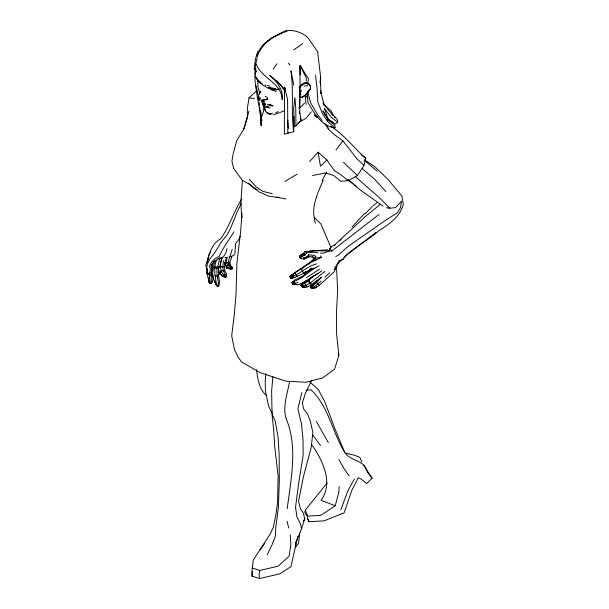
<?xml version="1.0" encoding="UTF-8"?>
<svg xmlns="http://www.w3.org/2000/svg" width="609" height="609" viewBox="0 0 609 609"><rect width="100%" height="100%" fill="white"/><g stroke="black" fill="none" stroke-linecap="round" stroke-linejoin="round"><path stroke-width="0.91" d="M285.674 88.701L284.517 87.224L284.342 134.132L288.704 132.983M214.992 260.416L213.706 265.433L212.655 266.909L213.295 268.775L212.511 274.172C213.279 276.844 213.462 280.772 211.353 282.865L210.341 283.391L209.58 282.972L209.945 282.447L209.245 273.083M300.123 69.456L300.153 65.673L301.706 68.01M307.888 83.951L308.398 78.652L300.153 65.673L299.788 112.163L301.143 120.186L295.982 125.941L294.132 126.771L293.698 108.425L294.908 97.661L295.753 108.303L295.982 125.941M216.522 260.058C213.066 268.379 215.358 277.194 216.743 285.476L217.58 286.078L218.532 285.842L219.72 282.294L218.524 276.006L218.387 268.158L219.529 266.894L222.11 258.117L217.923 258.505M207.387 273.555L207.905 274.027L206.885 273.411L206.908 272.246L207.09 273.669L208.126 274.111L209.359 273.745L211.643 271.751L212.381 266.019L211.567 264.991L214.048 261.276M319.124 265.828C310.445 269.757 303.96 277.453 295.076 281.061L292.335 282.089L292.427 283.786L292.335 282.424L292.701 283.482M301.029 94.791L300.161 93.481L300.184 91.989M299.94 74.785L300.153 65.673L306.083 77.48L306.426 81.096M263.712 105.707L263.575 111.196L261.078 118.671L261.817 120.803L260.538 110.145L261.116 125.774C260.842 103.02 250.253 80.243 257.28 57.756M320.448 84.537L320.631 77.305L317.632 51.651L307.301 36.951C299.4 30.914 287.859 27.367 279.333 34.188M206.908 272.246L206.839 273.114L208.126 274.111L207.57 273.951L206.52 268.006L206.877 268.386M232.067 268.15C233.057 268.013 232.098 269.406 232.646 268.44L232.501 267.48L230.895 267.488L230.887 268.835L230.895 267.488L227.545 265.128L226.243 267.793L230.674 269.079M224.759 270.822L226.426 273.487L226.731 276.151L225.543 276.889L219.674 273.959L218.296 266.909M226.419 276.555L225.201 277.156L223.998 276.798L223.983 274.994L220.724 271.317L222.072 270.754M254.204 69.7L255.384 59.103L257.942 51.415M284.517 87.224L287.593 99.556L287.851 132.975L293.698 131.742L293.957 116.25M292.746 274.149C292.815 275.276 289.442 277.773 290.143 276.204L315.873 258.147L321.59 257.318L320.418 255.917M218.281 284.487L218.41 282.195L217.086 275.71L216.827 268.074L214.657 268.006M299.849 99.237L299.316 108.402M299.948 97.356L299.727 87.247M339.16 486.621L338.84 492.316L335.247 505.759L320.776 515.351L307.659 516.089L305.292 510.19L327.231 482.884M211.521 271.561L211.049 282.766L211.97 282.317M295.799 541.85L295.449 547.24L298.577 543.22L299.719 532.974M257.919 81.423L257.896 86.219L259.662 93.306M206.573 270.678L206.725 268.645M375.974 232.417L345.47 255.879L343.019 259.343L340.088 261.307L337.576 264.291L334.204 271.888L319.306 285.24L315.789 287.836L313.528 288.224L310.894 287.95L310.369 286.672L310.788 286.184C315.531 284.982 318.157 280.125 321.643 277.118L311.762 284.38C302.224 280.3 318.69 274.476 321.704 270.602M207.326 273.822L207.395 272.901M297.793 536.468L290.919 566.636L279.721 573.884L259.411 578.55L252.065 576.167L251.898 571.173L253.291 560.021L270.114 534.169L273.266 527.516L275.968 514.521L277.605 502.174L278.115 475.72L274.758 447.044L273.647 429.223L271.812 412.719L268.599 406.211L265.395 390.704L265.219 381.356L265.813 373.972M252.065 576.167L252.431 571.554M260.241 98.597L260.34 97.455M272.87 376.826L271.644 390.78L271.941 409.157L272.467 414.759L275.215 421.131L278.054 436.881L279.135 454.466L279.318 481.453L278.359 507.739L275.77 527.409L275.337 536.316L272.094 544.636L267.26 554.563M242.374 180.645L240.882 202.333L241.689 217.52L240.616 231.61L236.924 262.905L236.056 293.637L234.32 314.548L231.686 335.765L234.48 349.657L238.233 357.399L241.644 361.997L260.119 372.624L285.705 381.127L305.992 382.269L322.671 377.884L334.554 369.229L338.848 355.374L336.587 333.473L336.571 310.011L337.66 290.257L336.739 271.507L335.803 267.024M218.981 266.719L220.367 266.354L220.968 260.325L222.11 258.117M206.885 273.411L207.463 272.459M207.905 260.606L208.742 255.042L210.645 251.997M211.643 271.751L212.381 266.019L211.414 264.991M240.136 236.361L238.431 240.159L235.698 243.227L234.8 254.242L233.232 255.75L232.136 255.818L229.768 262.837L226.289 262.639L227.195 257.082L225.353 260.279L224.607 266.308L222.772 266.803L220.367 266.354M231.344 268.866L226.243 267.793M232.646 268.44L231.093 268.592M222.772 266.803L223.518 260.553M258.254 97.448L258.391 96.329M319.976 82.679L320.631 77.305M317.015 281.191L316.893 282.112L317.167 280.239L317.015 281.191L314.716 282.614L312.942 285.393L315.789 287.836L316.596 286.397M211.643 282.713L211.156 282.774L211.643 282.713L211.818 281.335M224.835 262.578L226.693 262.829L227.355 265.166L226.289 267.145L224.721 263.415L224.835 262.578L226.289 262.639M316.528 281.221L316.337 282.606L319.306 285.24M256.534 91L249.005 97.821L247.323 108.981L247.536 117.111L243.821 129.009L236.726 140.656L233.209 153.567L231.915 161.233L233.628 168.343L242.245 180.226L251.311 185.41L259.122 191.888L268.432 196.075L278.96 197.636M309.189 279.386L306.654 281.434L303.092 282.766L301.151 284.738L301.516 286.436L301.074 285.545L301.706 284.167L304.294 283.619L308.656 281M287.204 508.713C290.988 479.085 298.09 446.755 285.956 418.208C282.523 405.876 287.585 393.406 289.595 381.295M228.284 263.103L228.915 259.442L230.057 256.99L231.443 256.206M314.8 258.528L315.85 256.625L314.594 255.453L308.55 254.813L308.131 255.856L308.58 256.998L304.203 259.16L301.386 258.528L299.362 257.219L300.816 255.072L302.894 254.037L303.708 254.174L304.165 255.087L300.465 257.226L303.899 255.004L304.987 255.209L306.517 252.933L307.933 252.522L314.754 252.293L317.928 252.826M311.679 284.51L307.682 286.763L305.672 287.242L302.528 287.204L301.615 286.58L301.189 285.081L301.744 286.222M307.659 516.089L307.21 518.335L309.067 521.677L324.041 520.862L344.123 512.839L351.827 490.374L358.29 477.776L361.244 479.116L366.702 483.561L372.084 478.21L363.832 465.527M311.656 285.941L311.534 286.542L313.528 288.224L311.625 288.217L314.137 288.049M305.292 510.19L304.827 512.413L306.639 515.678M255.27 74.519L255.986 71.154L255.909 71.885L255.841 68.642M312.584 175.483L325.762 172.941L333.861 175.537L340.804 181.322L348.12 180.69L357.445 175.552L363.984 165.442L365.567 158.089C353.631 147.728 344.115 134.482 330.451 126.17M259.137 96.907L259.213 99.473L260.081 100.135M311.511 287.905L312.455 287.517L311.663 286.603L310.377 287.159L310.369 286.672L314.716 282.614M299.712 256.176L299.438 256.945L300.092 257.318L300.58 256.891L299.712 256.176L299.438 256.945L300.503 257.584L299.628 257.112L299.506 256.313L302.84 253.603L304.188 253.679L304.987 255.209L303.754 253.801L302.84 253.603L304.165 255.087L300.465 257.226L300.793 257.744L300.64 257.242M290.211 534.801L290.881 544.18L289.138 556.108L278.237 566.126L259.876 570.473L259.16 573.518L259.411 578.55M311.724 286.519L311.032 285.986L310.377 287.159L310.369 286.672M227.226 265.752L226.731 267.8L227.545 265.128M206.969 272.649L207.509 274.02L207.075 272.429L207.243 270.48L207.814 270.274L206.527 267.831L207.463 264.055L209.656 259.404L215.289 251.928L221.318 241.94L227.104 234.777L230.24 229.136L236.985 212.335L241.339 203.277M226.982 248.639L226.023 252.529L223.381 256.937L219.636 258.193M219.666 258.627L217.718 267.184L215.137 266.879L212.069 267.709M301.82 392.577L297.87 408.921L301.485 423.971L303.061 440.01L303.115 455.608L298.684 483.089L295.532 507.19L296.941 516.995L300.229 523.397L301.607 528.688L295.982 542.474M289.975 276.958L290.128 276.532M311.838 268.957L305.573 273.494L303.906 275.641L294.604 280.056L292.175 282.698C297.527 280.68 289.45 283.215 292.99 282.127L293.964 281.99L295.921 284.692L298.319 284.822L305.276 281.48L318.005 273.159M265.494 85.488L265.121 84.78M243.821 129.009L248.982 111.082M206.87 263.05C209.138 253.854 211.757 243.623 220.77 238.682C229.441 226.479 233.795 211.78 241.689 198.983M301.607 528.688L304.751 518.685L303.282 512.907L300.511 509.063L298.57 501.131L303.411 476.626L311.077 447.95L312.889 432.702L310.521 421.816L307.629 413.983L303.571 408.753L302.368 402.945L305.353 393.391L311.701 380.153M279.325 88.617L278.107 89.675L276.105 89.424L273.806 90.657L269.772 88.259L268.676 88.236L269.079 87.102L276.075 89.546L272.695 88.039M232.227 249.248L230.133 255.917L228.992 257.508M206.497 268.957L206.634 268.546M299.818 66.602L300.153 65.673M208.72 256.891L205.697 265.242L206.527 267.831M310.423 287.311L311.663 286.603L310.286 287.052M302.764 284.007L302.49 284.761L303.51 286.428L304.843 287.379L302.353 286.968M340.865 509.725L347.747 491.098L354.301 479.032M272.132 90.246L269.292 88.191L270.244 87.209M212.693 273.517L212.823 277.331L216.644 285.575L216.979 284.236M380.107 204.563L366.504 215.533L334.47 245.062L331.555 246.478L329.911 248.487L328.837 251.251L323.394 253.207L320.425 253.123M220.915 274.233L219.674 273.959L221.212 270.883L220.374 267.054L218.989 266.955M219.674 273.959L220.724 271.317M226.731 276.151L226.381 276.669L226.373 275.512M323.12 180.424C317.251 194.05 310.339 208.065 315.508 223.183M300.953 285.218L301.577 284.776C304.439 284.357 300.267 286.283 301.151 284.738M259.015 94.783L260.591 91.068L260.759 92.553M256.541 56.409C259.708 45.865 268.744 38.755 278.557 34.644M212.115 267.275L211.018 266.194L211.567 264.991M294.17 281.076L293.804 281.838L295.921 284.692L293.287 284.395L292.175 282.888L292.899 282.469M226.304 276.76L225.459 277.072L226.502 276.357L224.234 276.494L223.983 274.994L226.502 274.842M314.472 268.097L311.854 268.63L303.838 273.228L294.84 277.422L293.766 277.247L292.411 275.139L290.044 276.692L291.117 275.93M303.556 520.939L304.751 518.685M257.226 56.5C261.946 43.308 273.943 34.979 286.976 31.386L285.423 30.952M322.077 180.591L326.561 172.248M209.306 272.748L210.189 271.119L210.303 268.143L209.45 266.613C210.691 261.847 214.665 258.254 219.164 256.518C223.031 247.551 228.992 240.068 233.993 231.778M301.417 90.132L300.161 93.481M292.084 282.538L292.335 282.089M334.143 269.566L339.19 260.583L343.019 259.343M299.095 87.719C300.93 85.405 302.772 82.854 306.015 82.436L308.687 83.737L310.247 85.755L310.575 88.198L305.429 94.89M303.754 253.801L304.378 254.874L302.087 256.381L303.899 255.004L302.726 254.044L299.521 256.45L299.362 257.219M305.748 271.561L303.838 273.228L301.097 268.98L302.612 268.5L303.708 266.902M273.114 69.16L276.867 63.778M259.601 550.498L264.603 543.548M296.796 284.624L293.051 284.243L292.16 282.888L292.427 283.786M211.018 266.194L213.797 261.939L219.598 258.102M336.031 149.936L342.913 140.808L334.592 134.878L328.632 129.374L324.589 123.3M281.35 33.777L282.462 32.338M300.777 85.481L301.234 84.895M327.749 249.751L304.926 251.525L303.191 253.732L304.188 253.679M305.276 281.48L306.342 280.148M342.38 259.64C352.542 247.734 367.471 241.035 379.011 230.545C389.227 224.226 400.448 216.484 403.303 204.114L401.955 196.212L388.23 179.647L375.22 167.064L364.57 159.771M311.328 111.805L305.984 118.336L297.854 122.988M215.685 283.665L216.553 285.476C219.301 285.309 216.614 286.557 218.684 285.514L217.657 285.804L216.515 285.263M229.981 265.714L230.522 265.082L229.867 262.753L228.504 262.174L229.273 264.915L230.522 265.082M291.064 275.694L296.012 271.827L301.288 268.645L302.612 268.5M219.712 273.022L220.884 271.721M309.57 161.568L318.111 152.197L326.949 159.992L334.402 170.718L341.139 174.928L348.12 180.69M352.086 227.066L364.593 213.325M304.515 103.111L301.402 106.506L299.034 107.778M315.85 256.625L311.435 261.352L316.117 259.967L321.59 257.318M302.11 277.148L305.573 273.494M365.255 213.721L372.091 206.664M311.397 288.126L310.438 286.923M321.141 281.069L314.214 286.946M326.949 159.992L320.448 166.166L318.111 152.197M339.753 240.57L341.04 239.352M289.991 276.509L292.389 274.849L294.071 277.468L291.216 278.42L290.112 276.775M324.795 277.293L329.751 272.756M311.778 288.316L313.27 287.966L311.595 286.786M324.863 271.393L310.042 283.223L303.51 286.428M300.465 257.226L301.935 255.993M308.847 251.426L314.023 250.748L331.783 251.068L378.965 214.482M263.027 44.929L264.367 43.825M267.054 41.625L270.404 38.862L276.966 35.299M372.815 206.078L377.161 202.576M313.749 275.451L308.687 279.348L310.042 283.223L311.762 284.38M312.486 287.661L313.407 287.22M265.143 96.291L267.29 97.547L267.587 98.97L266.361 99.914L265.143 99.572L261.634 100.348L263.263 100.135M333.861 245.891L335.239 244.841M299.811 87.11L303.647 84.133L306.045 83.159L308.816 84.484L310.286 86.181L310.529 88.67L309.578 90.459L305.406 95.331L302.133 97.394L300.001 97.486L302.125 97.09L304.766 95.331M269.46 87.521L269.894 87.201M207.227 273.86L209.298 282.797L209.945 282.447M301.059 285.37L302.673 284.867L304.576 286.999L302.802 287.281M293.82 49.854L302.681 43.62M306.494 277.62L319.481 269.285M322.892 102.738L328.068 109.711L337.333 119.57L337.759 122.34L335.232 124.053L328.084 118.953L322.884 110.884L327.863 119.676L334.813 125.226L335.064 127.936C321.598 126.147 313.97 113.084 307.888 102.335L307.378 92.005M285.119 181.429L297.116 174.105M300.808 255.247L302.894 254.037L300.656 255.209M293.218 276.189C301.333 272.741 307.964 266.026 316.558 263.88M291.216 278.42L291.521 278.343C298.44 275.451 288.438 278.8 291.521 278.343L294.84 277.422M301.074 285.583L301.683 285.24M275.755 112.863L278.13 111.569M308.131 255.856L305.132 257.493L303.16 257.744M309.38 269.384L311.625 268.166M291.513 277.042L293.112 276.197M293.538 284.487L295.677 284.304L293.378 284.327M217.428 285.925L218.243 285.507L218.357 285.887M301.097 268.98L312.105 261.779L316.117 259.967M297.991 282.477L294.726 283.566M307.4 257.204L303.754 258.97L304.203 259.16M275.314 91.594L276.532 91.023M335.734 256.503L338.086 255.437L347.884 246.538L384.896 220.755L397.517 212.663L400.41 207.836L401.559 201.092L395.477 207.654L389.813 208.171L386.304 207.829M276.798 89.47L277.605 89.12M267.587 98.97L263.979 99.754M284.357 110.815L273.624 114.857M303.853 287.242L304.317 287.06L302.551 285.096M232.501 268.698L231.359 268.706M227.895 262.395L224.721 263.415M232.219 268.972L228.185 267.922L229.41 268.744L230.72 268.402L228.588 268.409L230.887 268.835M218.532 285.842L216.819 285.728L217.58 286.078M302.33 286.603L303.518 286.245M291.018 275.557L292.411 275.139M211.437 267.267L212.655 266.909M293.371 283.779L294.733 283.406M224.858 257.736L226.419 257.303M229.623 268.577L230.727 268.28L229.014 268.287L229.41 268.744M224.554 276.669L223.13 276.471L221.303 275.131M268.569 107.131L265.699 107.527L264.466 106.933L263.469 106.24L262.555 103.659M220.374 267.054L222.696 266.552L224.493 266.993L224.896 270.83L221.212 270.883M304.264 86.143L307.629 85.542M212.511 274.172L209.237 274.385M227.355 265.166L229.273 264.915M214.924 275.961L218.524 276.006M213.028 275.633L209.496 275.854M269.071 104.542L273.045 105.844L270.335 105.715M306.281 390.179L311.009 389.76C328.609 406.485 332.217 432.025 344.618 452.183C349.223 459.757 358.846 459.734 364.646 465.961L367.57 472.279L372.084 478.21M220.466 266.696L222.696 266.552L223.328 270.792M310.765 286.656L311.663 286.603L313.072 288.034M292.838 282.013L293.964 281.99M292.434 283.68L293.614 284.159M268.158 106.278L265.859 106.309L264.306 105.502L263.004 104.664L262.548 103.043M304.47 287.25L305.672 287.242M261.855 102.183L263.118 103.568L265.09 104.131M210.067 282.66L209.443 282.652L208.948 280.772M272.908 113.784L267.397 113.091L265.699 111.31L264.808 109.118M308.139 256.518L309.737 256.602M290.767 278.199L291.209 278.222L290.386 277.498M216.827 268.074L218.387 268.158M270.206 105.167L272.124 105.494L267.534 104.619M301.577 284.776L302.673 284.867L303.404 286.268L304.576 286.999M268.196 107.709L270.015 107.9M314 259.51L313.353 257.15L308.717 256.648L308.55 254.813L308.573 256.001M294.421 284.525L293.112 284.167M334.356 117.164L335.749 117.331M270.031 87.772L272.116 89.295L274.636 89.949L276.105 89.424L274.431 88.845L276.889 89.736M249.005 97.821L254.387 98.521M267.138 85.534L269.368 85.899M269.178 105.098L271.835 105.54M208.217 278.024L209.397 282.858L211.163 283.17M276.372 197.088L285.895 198.976M301.386 258.528L300.427 258.338L299.506 256.313M302.627 287.121L303.541 287.311M262.395 100.356L263.903 100.691L264.641 102.106M345.927 453.225L354.529 455.258L359.759 457.321L361.83 461.797M223.404 275.93L222.315 275.664L224.226 276.806L223.929 276.319M272.322 193.723L262.867 191.333L256.176 186.948L249.408 179.312M261.664 100.112L263.903 100.691M324.46 114.804L326.272 115.268M209.397 282.858L209.755 283.261M271.074 114.675L268.66 113.959L267.145 112.414M229.014 268.287L231.062 268.835L230.864 268.455M262.144 83.928L259.769 83.121M260.073 99.739L258.68 98.94M252.651 568.136L259.876 570.473M263.118 103.568L265.935 104.535M262.692 101.277L263.606 101.802M308.131 256.846L308.58 256.998M312.135 256.716L313.353 257.15M261.55 83.608L258.422 81.796L258.102 80.053M335.247 505.759L321.065 500.309C333.801 482.914 322.587 460.282 311.945 445.027M326.987 119.821L333.519 122.5M209.298 282.797L208.91 280.779M311.488 288.034L310.423 287.128M327.094 119.433L329.545 120.536M223.998 276.798L221.813 275.793L223.016 275.786M263.545 102.822L265.189 103.629M257.47 189.955L253.39 187.937L248.921 183.507M304.926 251.525L306.517 252.933M214.284 280.65L215.183 281.929M274.598 88.861L275.824 89.599M257.424 79.239L256.549 78.698L260.957 82.809M307.682 286.763L305.817 285.583L304.69 283.391M317.708 117.354L314.198 115.017L316.87 117.453M383.053 206.162L360.056 189.856L348.051 179.762M230.248 265.113L232.501 267.48M293.264 284.076L292.244 282.698M261.55 101.528L262.388 102.16M347.983 179.822L353.258 183.804M354.758 184.946L356.265 186.08M337.759 122.34L331.304 117.316L324.277 108.25L328.084 118.953M285.225 90.033L277.087 81.21L269.688 75.447C276.692 81.439 283.802 89.721 282.096 99.64C281.868 82.588 261.284 78.416 256.214 64.128M361.114 154.61L365.567 158.089M268.676 88.236L263.164 85.412L261.642 83.502M331.897 114.446L333.329 115.641L331.441 111.378L323.349 104.055M364.174 160.258L377.108 171.114M271.934 105.387L272.352 105.738M290.866 278.184L290.006 276.844M355.275 176.541L378.958 197.316L389.813 208.171M362.286 168.64L374.946 179.51L385.832 191.584M335.064 127.936L327.604 121.495L322.306 113.396L317.837 102.091L316.992 87.696L315.515 75.135M309.996 382.087L318.241 389.524L324.521 401.072L334.676 428.097L344.618 452.183M343.392 162.222L357.445 175.552M259.7 82.146L260.88 83.227L259.655 81.629M363.984 165.442L356.805 158.675L342.913 140.808M223.503 276.006L224.356 276.836M208.377 278.442L208.788 278.838M314.503 217.565L320.928 223.975L330.976 247.574M229.89 265.143L231.9 267.366M277.087 81.21L284.997 90.33M258.627 80.723L260.165 82.398M288.247 63.199L289.914 65.064M295.388 284.342L293.82 282.218M297.375 276.57L294.916 272.71M266.453 395.599C258.916 388.999 257.797 378.905 256.473 369.625M282.546 87.711L284.913 90.535M226.061 276.052L226.525 276.646M223.632 271.492L225.376 274.758M322.123 120.529L317.228 114.104L310.826 103.218L307.758 91.875M292.267 275.359L293.508 277.285M312.341 434.354L320.494 445.484M329.911 248.487L331.783 251.068M263.53 103.233L264.169 104.124M216.743 285.476L216.987 285.811L215.091 281.655M349.109 475.827L344.389 469.143L338.901 459.589M305.657 95.331L307.804 98.384M256.777 78.645L257.835 80.167L257.851 81.53M255.704 77.244L256.473 78.432L255.316 76.003L256.199 77.929M300.366 118.915L301.143 120.186M316.337 421.436L328.32 442.598M216.423 285.492L214.574 281.381M301.135 285.339L301.592 286.283M207.54 273.89L207.075 272.429L207.57 273.951M308.025 519.104L309.067 521.677M209.146 273.205L209.359 273.745M338.17 353.654L338.848 355.374M327.102 125.271L328.632 129.374M320.547 90.878L324.216 105.418M287.067 521.243L288.727 528.003M299.537 256.709L299.628 257.112M256.046 85.633L258.376 96.108M293.812 85.237L290.942 70.804C293.782 91.045 290.957 111.546 293.698 131.742M264.42 106.491L265.219 110.899M320.631 91.822L320.951 93.679M299.285 111.911L299.552 113.662M260.066 110.716L261.078 118.671M258.764 98.825L258.962 100.668M259.16 102.502L259.449 105.266M259.647 107.108L259.845 108.942M206.52 268.006L206.778 270.518M305.2 95.461L306.076 104.398M287.76 120.087L288.369 128.377M320.509 81.225L321.019 93.23M306.015 82.436L306.045 83.159M241.948 213.081L242.077 217.801M218.958 285.309L218.464 285.606L218.958 285.309M207.441 270.381L206.854 269.109L207.441 270.381"/></g></svg>
